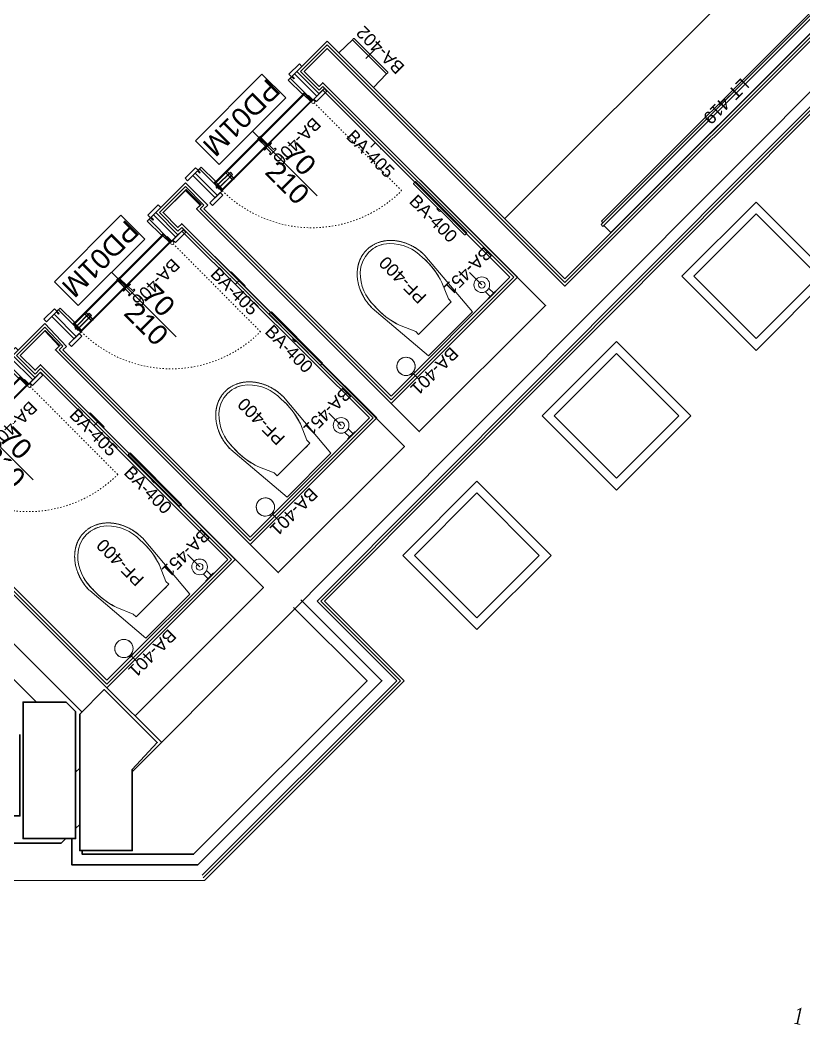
# Model space of a CAD drawing. Header units: centimetres. Extents: x 118932 to 154602, y -32682 to -23521.
# Drawn here: x 134966.2 to 135339.4, y -30223.1 to -29744.5 of the extents above; entities that cross this region are included whole.
import ezdxf

# ---------------------------------------------------------------- set-up
doc = ezdxf.new("R2010")
doc.units = ezdxf.units.CM
doc.header["$LTSCALE"] = 50
doc.header["$MEASUREMENT"] = 0
doc.linetypes.add('ACAD_ISO03W100', pattern=[30, 12, -18])
for name, color, linetype, lineweight, true_color in [('GEN_00_BL_Yazı', 7, 'Continuous', 0, 0x4f5250), ('GEN_01_TA_Kolon', 7, 'Continuous', 35, 0xd05d28), ('GEN_01_TA_Merdiven', 7, 'Continuous', 13, 0x816183), ('GEN_02_TF_Islak Hacim', 7, 'Continuous', 5, 0x007cb0), ('GEN_02_TF_Kapı', 7, 'Continuous', 9, 0x4a3526), ('GEN_02_TF_Mobilya', 7, 'Continuous', 5, 0x745e3d), ('GEN_05_ML_Ahşap', 7, 'Continuous', 9, 0x745e3d), ('GEN_05_ML_Alçıpan_giydirme', 7, 'Continuous', 18, 0x7ebab5), ('GEN_06_GR_İnce', 7, 'Continuous', 13, 0xb0b0a9), ('KALACAK DUVARLAR', 7, 'Continuous', 30, 0x005387)]:
    doc.layers.add(name, color=color, linetype=linetype, lineweight=lineweight, true_color=true_color)
doc.styles.add('arial_1_18', font='arial.ttf', dxfattribs={"height": 0.2})
doc.styles.add('Arial_6', font='arial.ttf', dxfattribs={"height": 59.5325})
doc.styles.add('Times', font='times.ttf', dxfattribs={"width": 0.7})

# ---------------------------------------------------------------- blocks, each defined once
blk = doc.blocks.new('A$C2D1B6976')
at = {"layer": 'GEN_01_TA_Merdiven', "style": 'Times', "width": 0.7}
blk.add_text('1', height=8, rotation=347.5247, dxfattribs=at).set_placement((29801.13, 8247.35))
blk = doc.blocks.new('LEVEL 0_A BLOK_KOLON')
at = {"layer": 'GEN_01_TA_Kolon'}
for points in [[(59850.46, 7416.47), (59862.13, 7428.13), (59887.32, 7402.94), (59875.46, 7390.09), (59875.46, 7351.46), (59850.46, 7351.46)], [(59848.46, 7417.67), (59848.46, 7357.17), (59823.46, 7357.17), (59823.46, 7422.17), (59843.96, 7422.17)]]:
    blk.add_lwpolyline(points, close=True, dxfattribs=at)
blk = doc.blocks.new('KALACAK DUVARLAR LEVEL 0 A BLOK')
at = {"layer": 'KALACAK DUVARLAR'}
blk.add_line((59850.46, 7363.9), (59848.46, 7361.89), dxfattribs=at)
for points in [[(60223.11, 7761.97), (60081.44, 7620.3), (59968.29, 7733.44), (59957.33, 7722.48)], [(60216.11, 8040.66), (60087.33, 7911.88), (60230.18, 7769.04), (60373.6, 7912.47), (60365.52, 7920.55), (60378.25, 7933.28), (60399.06, 7912.47), (60399.06, 7842.23), (60327.18, 7842.23), (59875.46, 7388.98)], [(59964.4, 7715.41), (59957.33, 7722.48), (59964.4, 7715.41), (59966.17, 7717.18), (60072.24, 7611.11), (60012.14, 7551), (59906.06, 7657.07), (59908.2, 7659.2), (59901.12, 7666.28), (59890.15, 7655.3), (59897.22, 7648.23), (59898.99, 7650), (60005.06, 7543.93), (59944.96, 7483.82), (59838.88, 7589.89), (59841.02, 7592.02), (59833.94, 7599.1), (59822.11, 7587.26), (59829.18, 7580.19), (59831.81, 7582.82), (59937.88, 7476.75), (59876.76, 7415.62)], [(59695.87, 7574.27), (59695.87, 7652.14), (59713.87, 7652.14), (59713.87, 7592.57), (59736.88, 7569.56), (59729.85, 7562.53), (59763.62, 7528.77), (59766.26, 7531.41), (59773.33, 7524.34), (59770.69, 7521.7), (59862.13, 7430.26), (59889.49, 7402.9)], [(59715.31, 7553.65), (59851.48, 7417.48)], [(59715.54, 7550.61), (59708.42, 7543.57), (59829.82, 7422.17)], [(59955.79, 7470.84), (59994.32, 7432.3), (59906.7, 7344.68), (59846.65, 7344.68), (59846.65, 7357.17)], [(59952.25, 7467.3), (59987.25, 7432.3), (59904.63, 7349.68), (59851.65, 7349.68), (59851.65, 7351.46)], [(59821.96, 7406.69), (59821.96, 7367.96), (59685.37, 7367.96), (59685.37, 7371.68), (59672.36, 7371.68), (59672.36, 7354.96), (59841.56, 7354.96), (59843.75, 7357.17)], [(59850.46, 7390.7), (59848.46, 7388.75)]]:
    blk.add_lwpolyline(points, dxfattribs=at)
blk = doc.blocks.new('Toilet-Tissue-Dispenser_Bobrick_B-35883 - BA-400 Double Paper Holder-13679418-RESTROOMS _ POOL BAR - PLANS')
at = {"layer": 'GEN_02_TF_Islak Hacim'}
for p, q in [((40839.4, 11299.3), (40839.4, 11312)), ((40839.4, 11312), (41185.5, 11312)), ((41001.8, 11297.7), (40841, 11297.7)), ((41023.2, 11297.7), (41001.8, 11297.7)), ((41183.9, 11297.7), (41023.2, 11297.7)), ((41185.5, 11312), (41185.5, 11299.3)), ((41019.6, 11291.4), (41005.3, 11291.4))]:
    blk.add_line(p, q, dxfattribs=at)
for centre, radius, start, end in [((40841, 11299.3), 1.59, 180, 270), ((41001.8, 11296.8), 0.879, 90, 187.2939), ((41007, 11297.5), 6.14, 187.2939, 247.3604), ((41017.9, 11297.5), 6.14, 292.6396, 352.7061), ((41023.2, 11296.8), 0.879, 352.7061, 90), ((41183.9, 11299.3), 1.59, 270, 0), ((41005.3, 11292.2), 0.8, 204.0212, 270), ((41019.6, 11292.2), 0.8, 270, 335.9788)]:
    blk.add_arc(centre, radius, start, end, dxfattribs=at)
at = {"layer": 'GEN_00_BL_Yazı', "insert": (40884.6, 11216.8), "char_height": 60, "width": 265.421, "attachment_point": 7, "rotation": 359.924, "style": 'Arial_6'}
blk.add_mtext('BA-400', dxfattribs=at)
blk = doc.blocks.new('BA 401 toilet brush holder')
at = {"layer": 'GEN_00_BL_Yazı'}
blk.add_line((-0.01, -4.19), (-0.01, -8.64), dxfattribs=at)
at = {"layer": 'GEN_02_TF_Islak Hacim'}
for p, q in [((-1, -4.23), (-1, -5)), ((-1, -4.23), (-1, -5)), ((1, -5), (1, -4.23)), ((1, -4.23), (1, -5)), ((-1, -5), (1, -5)), ((1, -5), (-1, -5))]:
    blk.add_line(p, q, dxfattribs=at)
blk.add_circle((0, 0), 4.35, dxfattribs=at)
blk.add_arc((0, 0), 4.35, 283.2903, 256.7097, dxfattribs=at)
at = {"layer": 'GEN_00_BL_Yazı', "insert": (21.94, -14.19), "char_height": 6, "width": 26.5421, "attachment_point": 1, "rotation": 180, "style": 'Arial_6'}
blk.add_mtext('BA-401', dxfattribs=at)
blk = doc.blocks.new('BA 406 HOOK')
at = {"layer": 'GEN_02_TF_Islak Hacim'}
for p, q in [((-2.38, 0), (-2.38, -0.32)), ((-2.38, 0), (2.38, 0)), ((-2.3, 0), (-2.38, 0)), ((2.38, 0), (2.3, 0)), ((2.38, -0.32), (2.38, 0)), ((-2.38, -0.32), (-2.3, -0.32)), ((-0.92, -0.32), (-2.38, -0.32)), ((-1.91, -3.19), (-1.91, -3.81)), ((-1.91, -3.19), (-0.92, -3.19)), ((-1.84, -3.19), (-1.91, -3.19)), ((-1.91, -3.81), (-1.84, -3.81)), ((1.9, -3.81), (-1.91, -3.81)), ((-0.92, -0.32), (-0.92, -3.19)), ((0.92, -3.19), (0.92, -0.32)), ((2.38, -0.32), (0.92, -0.32)), ((0.92, -3.19), (1.9, -3.19)), ((1.9, -3.19), (1.84, -3.19)), ((1.84, -3.81), (1.9, -3.81)), ((1.9, -3.81), (1.9, -3.19)), ((2.3, -0.32), (2.38, -0.32))]:
    blk.add_line(p, q, dxfattribs=at)
at = {"layer": 'GEN_00_BL_Yazı', "insert": (25.5, -11.38), "char_height": 6, "width": 26.5421, "attachment_point": 1, "rotation": 180, "style": 'Arial_6'}
blk.add_mtext('BA-406', dxfattribs=at)
blk = doc.blocks.new('common areas toilet pf400')
at = {"layer": 'GEN_02_TF_Islak Hacim'}
for p, q in [((0, 14.8), (34.95, 17.75)), ((0, 14.8), (34.95, 17.75)), ((0, -14.8), (0, 14.8)), ((10.45, 10.98), (12.45, 10.98)), ((10.45, -11.02), (10.45, 10.98)), ((10.45, 10.98), (12.45, 10.98)), ((12.45, 10.98), (20.12, 14.31)), ((12.45, 10.98), (20.12, 14.31)), ((10.45, -8.02), (10.45, -11.02)), ((12.45, -11.02), (10.45, -11.02)), ((12.45, -11.02), (10.45, -11.02)), ((34.95, -17.75), (0, -14.8)), ((34.95, -17.75), (0, -14.8))]:
    blk.add_line(p, q, dxfattribs=at)
at = {"layer": 'GEN_02_TF_Islak Hacim', "flags": 128}
blk.add_lwpolyline([(20.12, -14.35, 0.102893), (34.95, -16.27, 0.208147), (50.97, -9.8, 0.407287), (50.97, 9.76, 0.208147), (34.95, 16.23, 0.102893), (20.12, 14.31), (21.51, 14.77), (22.93, 15.16), (24.36, 15.5), (25.8, 15.79), (27.25, 16.01), (28.71, 16.18), (30.17, 16.29), (31.64, 16.33), (33.11, 16.33), (34.58, 16.26), (34.95, 16.23, -0.103003), (43.63, 14.66)], format="xyb", dxfattribs=at)
blk.add_lwpolyline([(34.95, -16.27), (33.48, -16.35), (32.01, -16.38), (30.55, -16.34), (29.08, -16.25), (27.62, -16.1), (26.16, -15.89), (24.72, -15.62), (23.29, -15.29), (21.87, -14.91), (20.47, -14.47), (20.12, -14.35), (12.45, -11.02), (10.45, -11.02)], dxfattribs=at)
at = {"layer": 'GEN_02_TF_Islak Hacim'}
blk.add_arc((40.95, -0.02), 14, 330.4944, 345.2869, dxfattribs=at)
blk.add_rational_spline([(34.95, -17.75), (42.82, -17.75), (49.63, -14.5), (53.57, -8.88), (57.5, -3.25), (57.5, 3.25), (53.57, 8.88), (49.63, 14.5), (42.82, 17.75), (34.95, 17.75), (36.56, 17.75), (39.77, 17.45), (44.36, 16.13), (48.47, 13.99), (51.9, 11.16), (54.48, 7.77), (56.09, 3.98), (56.45, 1.33), (56.45, 0), (56.45, -1.33), (56.09, -3.98), (54.48, -7.77), (51.9, -11.16), (48.47, -13.99), (44.36, -16.13), (39.77, -17.45), (36.56, -17.75), (34.95, -17.75)], [1, 0.910683602523, 0.910683602523, 1, 0.910683602523, 0.910683602523, 1, 0.910683602523, 0.910683602523, 1, 1, 1, 1, 1, 1, 1, 1, 1, 1, 1, 1, 1, 1, 1, 1, 1, 1, 1], degree=3, knots=[0, 0, 0, 0, 1.047198, 1.047198, 1.047198, 2.094395, 2.094395, 2.094395, 3.141593, 3.141593, 3.141593, 3.28445, 3.427307, 3.570164, 3.713021, 3.855878, 3.998736, 4.141593, 4.141593, 4.141593, 4.28445, 4.427307, 4.570164, 4.713021, 4.855878, 4.998736, 5.141593, 5.141593, 5.141593, 5.141593], dxfattribs=at)
at = {"layer": 'GEN_00_BL_Yazı', "insert": (20.45, -5.06), "char_height": 6, "width": 13.2711, "attachment_point": 7, "style": 'Arial_6'}
blk.add_mtext('PF-400', dxfattribs=at)
blk = doc.blocks.new('hand dryer ba402')
at = {"layer": 'GEN_00_BL_Yazı'}
blk.add_line((-13.71, 11), (-7.12, 11), dxfattribs=at)
at = {"layer": 'GEN_02_TF_Islak Hacim'}
blk.add_lwpolyline([(-8.94, 0.17), (0, 0), (0, 23.33), (-8.94, 23.16), (-8.94, 0.17), (-9.73, 0.17, -0.414214), (-9.93, 0.37), (-9.93, 22.96, -0.414214), (-9.74, 23.16), (-8.94, 23.16)], format="xyb", dxfattribs=at)
at = {"layer": 'GEN_00_BL_Yazı', "insert": (-11.87, -0.94), "char_height": 6, "width": 26.5421, "attachment_point": 3, "rotation": 270.0002, "style": 'Arial_6'}
blk.add_mtext('BA-402', dxfattribs=at)
blk = doc.blocks.new('LT-419')
at = {"layer": 'GEN_02_TF_Mobilya'}
for p, q in [((-149.38, 6), (-149.38, 4.75)), ((0.62, 6), (-149.38, 6)), ((-148.11, 6.99), (-0.65, 6.99)), ((-148.11, 6.99), (-148.11, 6)), ((-0.65, 6), (-0.65, 6.99)), ((0.62, 4.75), (0.62, 6)), ((-149.38, 4.75), (0.62, 4.75)), ((-148.76, 0), (-148.76, 4.75)), ((-148.76, 0), (0, 0)), ((0, 0), (0, 4.75))]:
    blk.add_line(p, q, dxfattribs=at)
at = {"layer": 'GEN_00_BL_Yazı', "insert": (-52.4, 8.46), "char_height": 6, "width": 33.1384, "attachment_point": 7, "rotation": 180, "style": 'Arial_6'}
blk.add_mtext('LT-419', dxfattribs=at)
blk = doc.blocks.new('BA 405 - BAG DISPANSER')
at = {"layer": 'GEN_02_TF_Islak Hacim'}
blk.add_hatch(color=256, dxfattribs=at).paths.add_polyline_path([(59602.97, -31835.91), (59602.97, -31835.47), (59593.41, -31835.47), (59593.41, -31835.91)])
at = {"layer": 'GEN_00_BL_Yazı'}
blk.add_line((59597.32, -31832.96), (59597.32, -31835.65), dxfattribs=at)
at = {"layer": 'GEN_02_TF_Islak Hacim'}
for p, q in [((59593.41, -31835.91), (59593.41, -31835.47)), ((59602.97, -31835.91), (59593.41, -31835.91)), ((59602.97, -31835.47), (59602.97, -31835.91))]:
    blk.add_line(p, q, dxfattribs=at)
at = {"layer": 'GEN_00_BL_Yazı', "insert": (59609.21, -31833.56), "char_height": 6, "width": 26.5421, "attachment_point": 1, "rotation": 180, "style": 'Arial_6'}
blk.add_mtext('BA-405', dxfattribs=at)
blk = doc.blocks.new('Accessory-Tissue_Holder-KOHLER-Composed-K-73148 - BA-451 SPARE TP-14820996-TYPE GxL')
at = {"layer": 'GEN_00_BL_Yazı'}
blk.add_line((-52678, -5376.6), (-52678.1, -5294), dxfattribs=at)
at = {"layer": 'GEN_02_TF_Islak Hacim'}
blk.add_lwpolyline([(-52653.4, -5226.7), (-52667.2, -5226.7), (-52688.8, -5226.7), (-52702.6, -5226.7, -0.414214), (-52703.4, -5225.8), (-52703.4, -5224.2), (-52652.6, -5224.2), (-52652.6, -5225.8, -0.414214)], format="xyb", close=True, dxfattribs=at)
for points in [[(-52688.8, -5226.7, 0.414214), (-52689.4, -5227.3), (-52689.4, -5258.6)], [(-52666.5, -5258.6), (-52666.5, -5227.3, 0.414214), (-52667.2, -5226.7)]]:
    blk.add_lwpolyline(points, format="xyb", dxfattribs=at)
for radius in [37.3, 15.9]:
    blk.add_circle((-52678, -5294.1), radius, dxfattribs=at)
at = {"layer": 'GEN_00_BL_Yazı', "insert": (-52538.9, -5356.8), "char_height": 60, "width": 265.421, "attachment_point": 3, "style": 'Arial_6'}
blk.add_mtext('BA-451', dxfattribs=at)
blk = doc.blocks.new('LEVEL 0 ISLAK HACİM')
at = {"layer": 'GEN_02_TF_Islak Hacim'}
blk.add_line((-5159.16, -3432.69, 0), (-5021.03, -3294.56, 0), dxfattribs=at)
for name, p, rotation in [('LT-419', (-5003.42, -3334.19, 0), 45.00000000000001), ('hand dryer ba402', (-5238.13, -3353.73, 0), 224.9999999999999), ('common areas toilet pf400', (-5184.99, -3487.52, 0), 135.0000000003307), ('common areas toilet pf400', (-5252.35, -3554.88, 0), 135.0000000003307), ('common areas toilet pf400', (-5319.53, -3622.06, 0), 135.0000000003307)]:
    blk.add_blockref(name, p, dxfattribs=dict(rotation=rotation))
at = {"color": 1, "lineweight": 100}
for name, p, rotation in [('BA 406 HOOK', (-5272.11, -3398.23, 0), 44.99999999936547), ('BA 405 - BAG DISPANSER', (14409.53, -68049.57, 0), 135), ('BA 406 HOOK', (-5339.29, -3465.41, 0), 45.00000000013918), ('BA 405 - BAG DISPANSER', (14344.82, -68115.06, 0), 135), ('BA 401 toilet brush holder', (-5206.15, -3503.09, 0), 44.99999999996407), ('BA 406 HOOK', (-5407.23, -3533.35, 0), 45.00000000044864), ('BA 405 - BAG DISPANSER', (14277.65, -68182.24, 0), 135), ('BA 401 toilet brush holder', (-5273.12, -3570.06, 0), 44.99999999996407), ('BA 401 toilet brush holder', (-5340.51, -3637.45, 0), 44.99999999996407)]:
    blk.add_blockref(name, p, dxfattribs=dict(at, rotation=rotation))
for name, p, xscale, yscale, zscale, rotation in [('Toilet-Tissue-Dispenser_Bobrick_B-35883 - BA-400 Double Paper Holder-13679418-RESTROOMS _ POOL BAR - PLANS', (-8889.29, -1327.11, 0), 0.1, 0.1, 0.1, 314.9999999999612), ('Accessory-Tissue_Holder-KOHLER-Composed-K-73148 - BA-451 SPARE TP-14820996-TYPE GxL', (-8520.62, -7563.45, 0), 0.09999999999999999, 0.09999999999999999, 0.09999999999999999, 225.0000000000697), ('Toilet-Tissue-Dispenser_Bobrick_B-35883 - BA-400 Double Paper Holder-13679418-RESTROOMS _ POOL BAR - PLANS', (-8949, -1373.39, 0), 0.1, 0.1, 0.1, 314.7550785397723), ('Accessory-Tissue_Holder-KOHLER-Composed-K-73148 - BA-451 SPARE TP-14820996-TYPE GxL', (-8587.6, -7630.42, 0), 0.09999999999999999, 0.09999999999999999, 0.09999999999999999, 225.0000000000697), ('Toilet-Tissue-Dispenser_Bobrick_B-35883 - BA-400 Double Paper Holder-13679418-RESTROOMS _ POOL BAR - PLANS', (-9016.18, -1440.57, 0), 0.1, 0.1, 0.1, 314.7550785397723), ('Accessory-Tissue_Holder-KOHLER-Composed-K-73148 - BA-451 SPARE TP-14820996-TYPE GxL', (-8654.98, -7697.81, 0), 0.09999999999999999, 0.09999999999999999, 0.09999999999999999, 225.0000000000697)]:
    blk.add_blockref(name, p, dxfattribs=dict(xscale=xscale, yscale=yscale, zscale=zscale, rotation=rotation))
blk = doc.blocks.new('mob. 6')
at = {"layer": 'GEN_02_TF_Mobilya'}
for points in [[(0, -70.71), (35.36, -35.36), (0, 0), (-35.36, -35.36)], [(-29.7, -35.36), (0, -5.66), (29.7, -35.36), (0, -65.05)]]:
    blk.add_lwpolyline(points, close=True, dxfattribs=at)
blk = doc.blocks.new('A blok level 0 tefriş')
for p in [(-1409.91, -1117.61), (-1476.37, -1184.06), (-1542.83, -1250.52)]:
    blk.add_blockref('mob. 6', p)
blk = doc.blocks.new('level 0 main tower duvarlar')
at = {"layer": 'GEN_05_ML_Alçıpan_giydirme'}
for points in [[(-2503.91, -1590.98), (-2642.04, -1729.11), (-2755.19, -1615.97), (-2769.68, -1630.46), (-2759.07, -1641.07), (-2757.31, -1639.3), (-2668.15, -1728.46), (-2724.72, -1785.03), (-2813.88, -1695.87), (-2812.11, -1694.11), (-2822.72, -1683.5), (-2836.86, -1697.64), (-2826.25, -1708.25), (-2824.48, -1706.48), (-2735.12, -1795.43), (-2791.9, -1852.21), (-2881.06, -1763.05), (-2879.34, -1761.34), (-2889.63, -1750.41), (-2904.9, -1765.68), (-2894.3, -1776.29), (-2891.67, -1773.66), (-2802.51, -1862.82), (-2860.1, -1920.41), (-2949.25, -1831.25)], [(-3038.11, -1984.98), (-3038.11, -1977.48), (-3058.61, -1977.48), (-3058.61, -2015.77), (-2884.33, -2015.77), (-2884.33, -2015.77), (-2813.67, -2015.77), (-2718.55, -1920.64), (-2756.47, -1882.73), (-2393.19, -1518.22), (-2306.92, -1518.22), (-2306.92, -1493.51), (-2311.92, -1493.5), (-2311.72, -1427.78), (-2332.57, -1406.98), (-2345.23, -1419.67)], [(-2500.37, -1590.98), (-2642.04, -1732.65), (-2755.19, -1619.5), (-2766.15, -1630.46), (-2759.07, -1637.53), (-2757.31, -1635.77), (-2664.61, -1728.46), (-2724.72, -1788.57), (-2817.41, -1695.87), (-2815.65, -1694.11), (-2822.72, -1687.03), (-2833.33, -1697.64), (-2826.25, -1704.71), (-2824.49, -1702.95), (-2731.58, -1795.43), (-2791.9, -1855.75), (-2884.59, -1763.05), (-2882.83, -1761.29), (-2889.69, -1754), (-2901.37, -1765.68), (-2894.3, -1772.75), (-2891.67, -1770.12), (-2798.97, -1862.82), (-2860.1, -1923.94), (-2952.79, -1831.25)], [(-2502.14, -1590.98), (-2642.04, -1730.88), (-2755.19, -1617.73), (-2767.91, -1630.46), (-2759.07, -1639.3), (-2757.31, -1637.53), (-2666.38, -1728.46), (-2724.72, -1786.8), (-2815.65, -1695.87), (-2813.88, -1694.11), (-2822.72, -1685.27), (-2835.09, -1697.64), (-2826.25, -1706.48), (-2824.48, -1704.71), (-2733.35, -1795.43), (-2791.9, -1853.98), (-2882.83, -1763.05), (-2881.08, -1761.31), (-2889.66, -1752.21), (-2903.14, -1765.68), (-2894.3, -1774.52), (-2891.67, -1771.89), (-2800.74, -1862.82), (-2860.1, -1922.17), (-2951.02, -1831.25)], [(-2306.92, -1515.72), (-2394.23, -1515.72), (-2760, -1882.73), (-2722.08, -1920.64), (-2814.71, -2013.27)], [(-2306.92, -1516.97), (-2393.71, -1516.97), (-2758.23, -1882.73), (-2720.32, -1920.64), (-2814.19, -2014.52)]]:
    blk.add_lwpolyline(points, dxfattribs=at)
blk = doc.blocks.new('PD01M')
at = {"layer": 'GEN_02_TF_Kapı'}
for p, q in [((4.5, 0), (0, 0)), ((4.2, 0.14), (4.2, -3)), ((4.5, 0.01), (4.5, -3)), ((4.5, 0), (4.5, -15)), ((4.8, 0.01), (4.8, -3)), ((4.8, 0), (65.2, 0)), ((4.8, -5.2), (4.8, 0)), ((5.1, 0.14), (5.1, -3)), ((34.31, 0), (34.31, -5.2, 0)), ((35.7, 0), (35.7, -5.2, 0)), ((57.07, 0), (57.07, -5.2, 0)), ((58.07, 0), (58.07, -5.2, 0)), ((65.2, -5.2), (65.2, 0)), ((65.5, 0), (65.5, -15)), ((65.5, 0), (70, 0)), ((4.5, -3), (4.2, -3)), ((4.82, -2.6), (4.5, -2.26)), ((4.82, -2.6), (4.5, -2.26)), ((4.82, -2.6), (4.5, -3.01)), ((4.8, -0.4), (65.2, -0.4)), ((4.8, -2.54), (4.8, -2.12)), ((4.8, -2.55), (4.82, -2.55)), ((4.8, -2.65), (4.8, -2.55)), ((4.8, -2.65), (4.82, -2.65)), ((4.8, -3.08), (4.8, -2.66)), ((5.1, -3), (4.8, -3)), ((4.82, -2.1), (5.18, -2.1)), ((4.82, -2.45), (4.82, -2.55)), ((4.82, -2.45), (4.93, -2.45)), ((4.82, -2.65), (4.82, -2.55)), ((4.82, -2.65), (4.82, -2.75)), ((4.82, -2.75), (4.93, -2.75)), ((5.18, -3.1), (4.82, -3.1)), ((4.93, -2.12), (4.93, -3.08)), ((4.93, -2.45), (4.93, -2.75)), ((5.2, -2.12), (5.2, -3.08)), ((5.4, -4.8), (5.4, -0.4)), ((64.6, -4.8), (64.6, -0.4)), ((64.8, -2.12), (64.8, -3.08)), ((65.18, -2.1), (64.82, -2.1)), ((64.82, -2.12), (64.82, -3.08)), ((65.18, -2.12), (64.82, -2.12)), ((64.82, -3.08), (65.18, -3.08)), ((64.82, -3.1), (65.18, -3.1)), ((65.07, -2.12), (65.07, -3.08)), ((65.18, -2.45), (65.07, -2.45)), ((65.07, -2.45), (65.07, -2.75)), ((65.18, -2.75), (65.07, -2.75)), ((65.18, -2.54), (65.18, -2.12)), ((65.18, -2.6), (65.5, -2.26)), ((65.18, -2.6), (65.5, -2.26)), ((65.18, -2.45), (65.18, -2.55)), ((65.18, -2.54), (65.2, -2.54)), ((65.2, -2.55), (65.18, -2.55)), ((65.18, -2.65), (65.18, -2.55)), ((65.18, -2.6), (65.5, -3.01)), ((65.18, -2.65), (65.18, -2.75)), ((65.2, -2.65), (65.18, -2.65)), ((65.18, -3.08), (65.18, -2.66)), ((65.18, -2.66), (65.2, -2.66)), ((65.2, -2.06), (65.2, -3.11)), ((66.2, -2.73), (65.2, -2.06)), ((65.2, -2.54), (65.2, -2.12)), ((65.2, -2.65), (65.2, -2.55)), ((65.2, -3.08), (65.2, -2.66)), ((66.2, -2.99), (65.2, -3.11)), ((65.2, -3.11), (65.2, -2.99)), ((65.7, -1.47), (65.8, -1.47)), ((65.8, -3.69), (65.7, -3.69)), ((65.8, -1.47), (65.8, -2.46)), ((65.8, -3.04), (65.8, -3.69)), ((66.2, -2.99), (66.2, -2.73)), ((5.7, -5.4), (4.5, -5.4)), ((4.8, -4.8), (65.2, -4.8)), ((4.8, -5.2), (65.2, -5.2)), ((5.7, -5.4), (5.7, -15)), ((34.41, -5.2), (35.6, -5.2)), ((64.3, -5.4), (64.3, -15)), ((64.3, -5.4), (65.5, -5.4)), ((3.5, -13.5), (3.1, -13.5)), ((3.1, -13.5), (3.1, -15)), ((3.5, -15), (3.5, -13.5)), ((66.5, -15), (66.5, -13.5)), ((66.5, -13.5), (66.9, -13.5)), ((66.9, -13.5), (66.9, -15)), ((3.1, -15), (0, -15)), ((5.7, -15), (3.5, -15)), ((64.3, -15), (66.5, -15))]:
    blk.add_line(p, q, dxfattribs=at)
at = {"layer": 'GEN_02_TF_Kapı', "linetype": 'ACAD_ISO03W100', "ltscale": 0.001}
blk.add_lwpolyline([(65.2, 0, 0.414214), (4.8, 60.4), (4.65, 0.8)], format="xyb", dxfattribs=at)
at = {"layer": 'GEN_02_TF_Kapı'}
for points in [[(3.5, 0), (-3.5, 0), (-3.5, 1.75), (3.5, 1.75)], [(0, 0), (1.5, 0), (1.5, -15), (0, -15)], [(36, 0), (34, 0), (34, 0.2), (34.4, 0.3), (35.6, 0.3), (36, 0.2)], [(34.41, 0), (34.31, 0), (34.31, -5.2), (34.41, -5.2)], [(35.6, -5.2), (34.4, -5.2), (34.4, 0), (35.6, 0)], [(35.6, 0), (35.7, 0), (35.7, -5.2), (35.6, -5.2)], [(57.17, 0), (57.07, 0), (57.07, -5.2), (57.17, -5.2)], [(57.07, 0), (57.17, 0), (57.17, -5.2), (57.07, -5.2)], [(57.17, -5.2), (57.97, -5.2), (57.97, 0), (57.17, 0)], [(57.97, 0), (58.07, 0), (58.07, -5.2), (57.97, -5.2)], [(58.07, 0), (57.97, 0), (57.97, -5.2), (58.07, -5.2)], [(66.5, 0), (73.5, 0), (73.5, 1.75), (66.5, 1.75)], [(68.5, 0), (70, 0), (70, -15), (68.5, -15)], [(56.25, -1.95), (65.1, -1.95), (65.1, -3.47), (56.25, -3.47)], [(56.35, -2.05), (65, -2.05), (65, -3.37), (56.35, -3.37)], [(65.2, -3.47), (65, -3.47), (65, -1.55), (65.2, -1.55)], [(65.7, -3.69), (65.5, -3.69), (65.5, -1.47), (65.7, -1.47)], [(36.01, -5.4), (34.01, -5.4), (34.01, -5.2), (36.01, -5.2)]]:
    blk.add_lwpolyline(points, close=True, dxfattribs=at)
for points in [[(4.8, -2.54), (4.82, -2.54), (4.82, -2.12), (5.18, -2.12), (5.18, -3.08), (4.82, -3.08), (4.82, -2.66), (4.8, -2.66)], [(3.1, -15), (-3.5, -15), (-3.5, -16.75), (3.5, -16.75), (3.5, -15)], [(66.9, -15), (73.5, -15), (73.5, -16.75), (66.5, -16.75), (66.5, -15)]]:
    blk.add_lwpolyline(points, dxfattribs=at)
blk.add_circle((4.65, 0.8), 0.8, dxfattribs=at)
for centre, start, end in [((4.82, -2.12), 91.5433, 178.4567), ((4.82, -3.08), 181.5433, 268.4567), ((5.18, -2.12), 1.5433, 88.4567), ((5.18, -3.08), 271.5433, 358.4567), ((64.82, -2.12), 91.5433, 178.4567), ((64.82, -3.08), 181.5433, 268.4567), ((65.18, -2.12), 1.5433, 88.4567), ((65.18, -3.08), 271.5433, 358.4567)]:
    blk.add_arc(centre, 0.0206, start, end, dxfattribs=at)
at = {"layer": 'GEN_05_ML_Ahşap'}
blk.add_lwpolyline([(35, -9.81), (35, 33.75)], dxfattribs=at)
blk.add_lwpolyline([(57.38, -25.81), (12.62, -25.81), (12.62, -9.81), (57.38, -9.81)], close=True, dxfattribs=at)
at = {"layer": 'GEN_00_BL_Yazı', "char_height": 9.6, "attachment_point": 7, "rotation": 90, "style": 'arial_1_18'}
for s, insert in [('\\A1;210', (45.44, 8.09)), ('\\A1;70', (33.44, 8.07))]:
    blk.add_mtext_dynamic_manual_height_columns(s, width=2834.1518, gutter_width=1500, heights=[310.23], dxfattribs=dict(at, insert=insert))
at = {"layer": 'GEN_00_BL_Yazı', "insert": (56.57, -22.98), "char_height": 9.6, "attachment_point": 9, "style": 'arial_1_18'}
blk.add_mtext_dynamic_manual_height_columns('\\A1;PD01M', width=2834.1518, gutter_width=1500, heights=[310.23], dxfattribs=at)
blk = doc.blocks.new('level 0 a blok kapılar')
at = {"color": 1}
for p, rotation in [((-722.14, -1748.79), 225), ((-789.32, -1815.97), 224.9999999999999), ((-857.36, -1884.01), 224.9999999999999)]:
    blk.add_blockref('PD01M', p, dxfattribs=dict(at, rotation=rotation))
blk = doc.blocks.new('level 0 kapı')
at = {"color": 5}
blk.add_blockref('level 0 a blok kapılar', (1886.4, 1634.68), dxfattribs=at)

msp = doc.modelspace()

# ---------------------------------------------------------------- block references
for name, p in [('KALACAK DUVARLAR LEVEL 0 A BLOK', (75144.13, -37491.52)), ('A$C2D1B6976', (105532.9, -38469.64)), ('LEVEL 0_A BLOK_KOLON', (75144.13, -37491.52))]:
    msp.add_blockref(name, p)

# ---------------------------------------------------------------- next in the draw order: block references
msp.add_blockref('LEVEL 0 ISLAK HACİM', (140356.1, -26406.37, 0))

# ---------------------------------------------------------------- next in the draw order: block references
msp.add_blockref('A blok level 0 tefriş', (136726.54, -28713.57))

# ---------------------------------------------------------------- next in the draw order: block references
msp.add_blockref('level 0 main tower duvarlar', (137867.6, -28138.57))
at = {"layer": 'GEN_06_GR_İnce'}
msp.add_blockref('level 0 kapı', (133944.27, -29665.52), dxfattribs=at)

doc.saveas('drawing.dxf')
